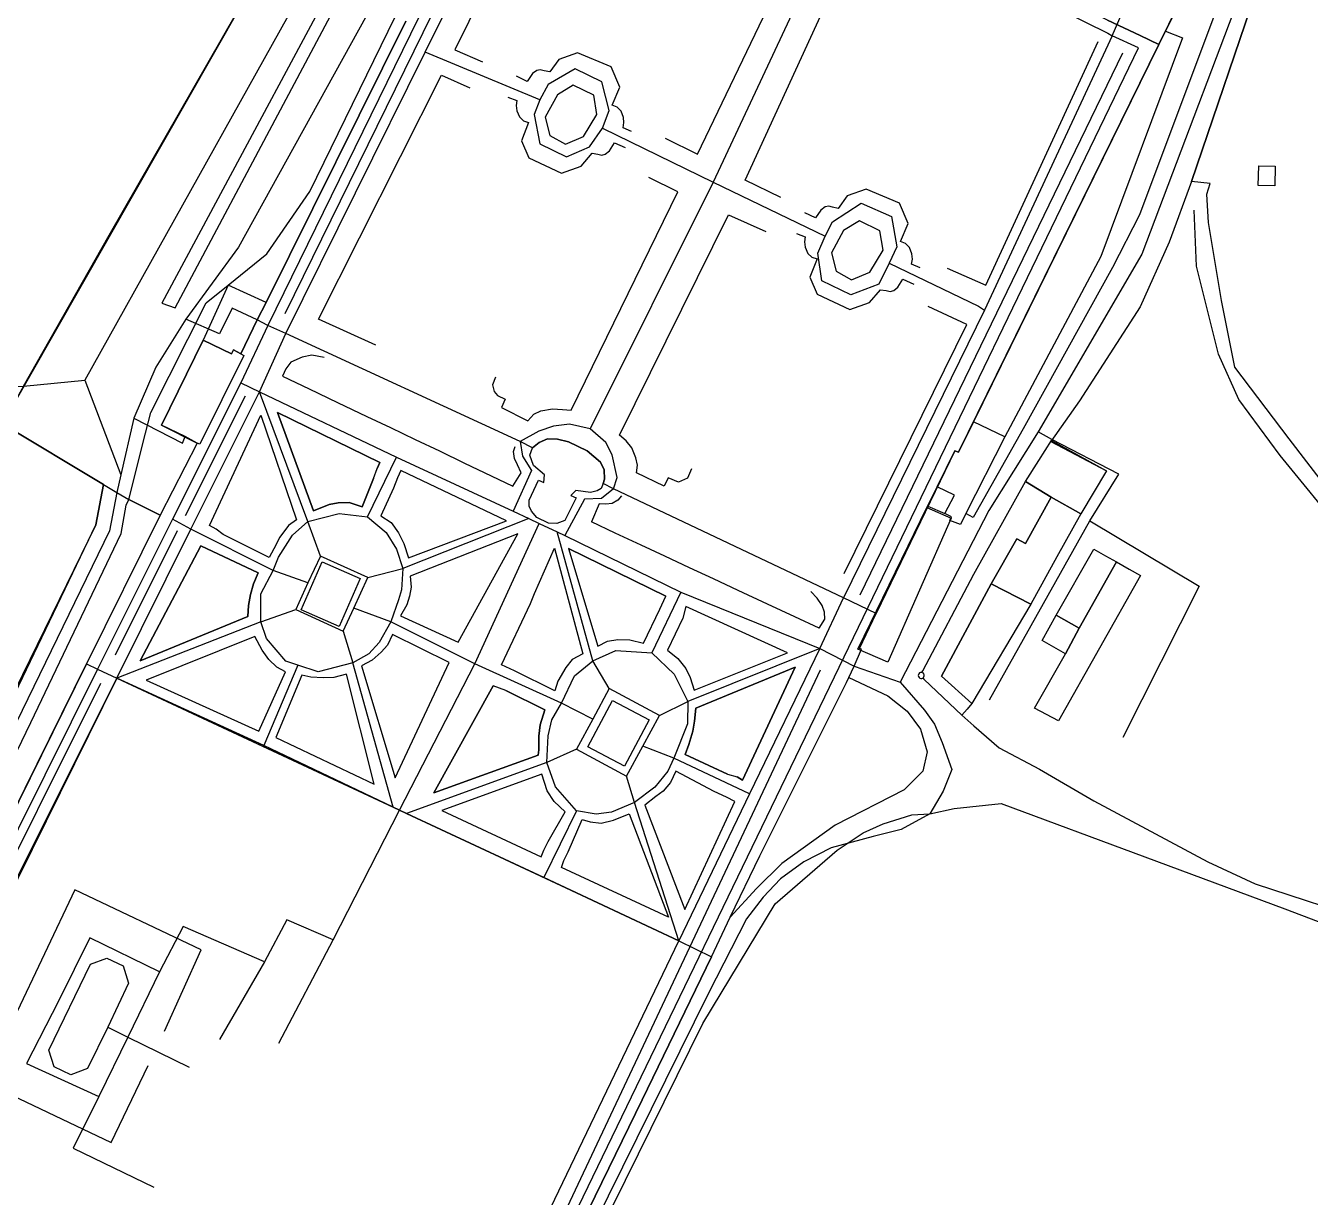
# Model space of a CAD drawing. Header units: millimetres. Extents: x 2635158 to 2636580, y 5834609 to 5836244.
# Drawn here: x 2635304.8 to 2635598.2, y 5834821.5 to 5835089.3 of the extents above; entities that cross this region are included whole.
import ezdxf

# ---------------------------------------------------------------- set-up
doc = ezdxf.new("R2010")
doc.units = ezdxf.units.MM
for name, color, linetype in [('IRT_OpenStreetMap_Vector geometry_amenity_fountain', 44, 'Continuous'), ('IRT_OpenStreetMap_Vector geometry_amenity_parking', 44, 'Continuous'), ('IRT_OpenStreetMap_Vector geometry_barrier_city_wall', 90, 'Continuous'), ('IRT_OpenStreetMap_Vector geometry_barrier_fence', 90, 'Continuous'), ('IRT_OpenStreetMap_Vector geometry_barrier_hedge', 90, 'Continuous'), ('IRT_OpenStreetMap_Vector geometry_barrier_retaining_wall', 90, 'Continuous'), ('IRT_OpenStreetMap_Vector geometry_barrier_wall', 90, 'Continuous'), ('IRT_OpenStreetMap_Vector geometry_boundary_protected_area', 100, 'Continuous'), ('IRT_OpenStreetMap_Vector geometry_building_greenhouse', 10, 'Continuous'), ('IRT_OpenStreetMap_Vector geometry_building_residential', 10, 'Continuous'), ('IRT_OpenStreetMap_Vector geometry_building_yes', 10, 'Continuous'), ('IRT_OpenStreetMap_Vector geometry_highway_path', 220, 'Continuous'), ('IRT_OpenStreetMap_Vector geometry_highway_residential', 220, 'Continuous'), ('IRT_OpenStreetMap_Vector geometry_highway_service', 220, 'Continuous'), ('IRT_OpenStreetMap_Vector geometry_highway_steps', 220, 'Continuous'), ('IRT_OpenStreetMap_Vector geometry_highway_unclassified', 220, 'Continuous'), ('IRT_OpenStreetMap_Vector geometry_historic_wayside_shrine', 20, 'Continuous'), ('IRT_OpenStreetMap_Vector geometry_landuse_forest', 60, 'Continuous'), ('IRT_OpenStreetMap_Vector geometry_landuse_grass', 60, 'Continuous'), ('IRT_OpenStreetMap_Vector geometry_leisure_garden', 82, 'Continuous'), ('IRT_OpenStreetMap_Vector geometry_leisure_outdoor_seating', 82, 'Continuous'), ('IRT_OpenStreetMap_Vector geometry_natural_grassland', 72, 'Continuous'), ('IRT_OpenStreetMap_Vector geometry_unknown', 7, 'Continuous')]:
    doc.layers.add(name, color=color, linetype=linetype)
doc.layers.add('IRT_OpenStreetMap_Vector geometry_highway_footway', color=220, linetype='Continuous', lineweight=30)

msp = doc.modelspace()

# ---------------------------------------------------------------- linework, layer by layer
at = {"layer": 'IRT_OpenStreetMap_Vector geometry_amenity_fountain'}
msp.add_lwpolyline([(2635428.74, 5834994.12), (2635432.99, 5834992.13), (2635436.06, 5834989.48), (2635436.86, 5834987.72), (2635437, 5834985.66), (2635436.63, 5834984.67), (2635436.18, 5834983.5), (2635435.32, 5834982.97), (2635433.78, 5834982.54), (2635430.45, 5834983.07), (2635429.31, 5834981.87), (2635430.47, 5834981.36), (2635427.92, 5834976.14), (2635426.1, 5834975.48), (2635424.2, 5834975.55), (2635421.48, 5834976.88), (2635420.29, 5834978.29), (2635419.77, 5834979.45), (2635419.8, 5834980.8), (2635421.89, 5834985.42), (2635423.11, 5834984.85), (2635423.27, 5834986.6), (2635420.72, 5834988.73), (2635419.95, 5834991.1), (2635420.52, 5834992.78), (2635422.03, 5834994.02), (2635423.94, 5834994.83), (2635426.22, 5834994.74), (2635428.74, 5834994.12)], dxfattribs=at)
at = {"layer": 'IRT_OpenStreetMap_Vector geometry_amenity_parking'}
msp.add_lwpolyline([(2635299.47, 5834998.28), (2635322.51, 5834984.37), (2635325.61, 5834982.56), (2635328.36, 5834980.99), (2635332.13, 5834996.17), (2635333.39, 5835000.84), (2635346, 5835025.92), (2635351.03, 5835029.99), (2635359.87, 5835037.14), (2635369.64, 5835051.36), (2635413.63, 5835141.36), (2635411.95, 5835142.09), (2635399.88, 5835140.55), (2635375.29, 5835127.95), (2635365.75, 5835114.65), (2635323.82, 5835041.41), (2635304.25, 5835006.9), (2635299.47, 5834998.28)], dxfattribs=at)
at = {"layer": 'IRT_OpenStreetMap_Vector geometry_barrier_city_wall'}
for points in [[(2635495.23, 5834946.96), (2635499.04, 5834954.92), (2635510.68, 5834979.21), (2635512.97, 5834983.88), (2635517, 5834992.11), (2635517.83, 5834991.76), (2635521.26, 5834998.73), (2635563.61, 5835084.94), (2635565.11, 5835088.03), (2635579.56, 5835117.57), (2635587.92, 5835134.65), (2635584.2, 5835137.38), (2635583.83, 5835136.93), (2635546.46, 5835163.22), (2635511.32, 5835174.64), (2635493.84, 5835179.33)], [(2635391.6, 5835090.29), (2635359.66, 5835026.03), (2635357.65, 5835022), (2635353.93, 5835014.27), (2635354.61, 5835013.85), (2635344.54, 5834993.61), (2635343.97, 5834993.84), (2635335.45, 5834977.36), (2635318.69, 5834943.4), (2635189.88, 5834682.18)], [(2635352.88, 5834613.55), (2635354.75, 5834620.18), (2635360.79, 5834639.96), (2635377.49, 5834689.59), (2635374.32, 5834690.9), (2635371.66, 5834692.01), (2635388.55, 5834726.84), (2635428.72, 5834809.31), (2635445.59, 5834843.76), (2635461.43, 5834876.44), (2635465.69, 5834885.51), (2635472.45, 5834899.52), (2635492.22, 5834939.18), (2635492.77, 5834940.28), (2635493.99, 5834942.92), (2635495.7, 5834946.74), (2635495.23, 5834946.96)]]:
    msp.add_lwpolyline(points, dxfattribs=at)
at = {"layer": 'IRT_OpenStreetMap_Vector geometry_barrier_fence'}
for points in [[(2635372.91, 5835013.44), (2635370.1, 5835013.93), (2635367.92, 5835013.47), (2635365.33, 5835012.38), (2635364.17, 5835010.87), (2635363.4, 5835009.19), (2635369.49, 5835006.28), (2635375.97, 5835003.18), (2635382.69, 5834999.98), (2635388.07, 5834997.4), (2635393.74, 5834994.69), (2635399.25, 5834992.06), (2635405.02, 5834989.31), (2635411.11, 5834986.4), (2635416.05, 5834984.04), (2635417.92, 5834987.09)], [(2635417.92, 5834987.09), (2635417.13, 5834988.89), (2635416.39, 5834990.38), (2635416.16, 5834991.98), (2635416.6, 5834993.07)], [(2635440.88, 5834981.81), (2635439.98, 5834980.8), (2635438.72, 5834980.09), (2635437.25, 5834979.9), (2635435.73, 5834979.97), (2635433.97, 5834975.85)], [(2635486.02, 5834951.56), (2635480.41, 5834954.18), (2635474.17, 5834957.09), (2635467.48, 5834960.21), (2635461.85, 5834962.84), (2635456.41, 5834965.38), (2635450.73, 5834968.03), (2635445.37, 5834970.53), (2635439.43, 5834973.3), (2635433.97, 5834975.85)], [(2635486.02, 5834951.56), (2635487.33, 5834953.66), (2635487.25, 5834955.21), (2635486.69, 5834956.77), (2635485.54, 5834958.43), (2635484.1, 5834959.96)]]:
    msp.add_lwpolyline(points, dxfattribs=at)
at = {"layer": 'IRT_OpenStreetMap_Vector geometry_barrier_hedge'}
for points in [[(2635424.96, 5835147.73), (2635363.99, 5835023.44)], [(2635431.85, 5835142.65), (2635402.77, 5835083.74), (2635409.12, 5835081.02)], [(2635450.85, 5835063.52), (2635458.24, 5835059.89), (2635483.58, 5835112.72), (2635481.71, 5835113.95), (2635481, 5835116.13), (2635481.1, 5835119.1)], [(2635477.25, 5835050), (2635469.11, 5835053.97), (2635493.57, 5835107.25), (2635496.23, 5835107.05), (2635498.41, 5835108.25), (2635500.19, 5835110.06)], [(2635515.24, 5835033.81), (2635524.1, 5835029.99), (2635549.72, 5835085.63)], [(2635443.17, 5835065.1), (2635441.2, 5835065.91), (2635441.41, 5835067.1), (2635441.3, 5835068.28), (2635440.76, 5835069.73), (2635439.87, 5835070.62), (2635438.7, 5835071.07), (2635440.49, 5835075.17), (2635438.48, 5835079.83), (2635430.82, 5835083.02), (2635426.52, 5835081.52), (2635424.49, 5835078.68), (2635423.17, 5835078.95), (2635422.3, 5835079.18), (2635421.49, 5835078.98), (2635420.53, 5835078.29), (2635419.31, 5835076.5), (2635416.86, 5835077.68)], [(2635555.29, 5835082.96), (2635495.29, 5834959.15)], [(2635384.77, 5835016.23), (2635371.65, 5835022.16), (2635399.78, 5835077.98), (2635406.21, 5835075.06)], [(2635426.22, 5835073.47), (2635423.42, 5835068.34), (2635424.5, 5835064.18), (2635428.05, 5835062.19), (2635432.17, 5835063.93), (2635435.24, 5835068.95), (2635434.5, 5835073.37), (2635429.81, 5835075.66), (2635426.22, 5835073.47)], [(2635414.93, 5835072.93), (2635416.93, 5835072.19), (2635416.76, 5835071), (2635416.92, 5835069.82), (2635417.53, 5835068.39), (2635418.45, 5835067.54), (2635419.63, 5835067.14), (2635418.01, 5835062.96), (2635419.67, 5835059.04), (2635427.13, 5835055.55), (2635431.65, 5835057.14), (2635434.13, 5835060.09), (2635435.47, 5835059.87), (2635436.34, 5835059.68), (2635437.15, 5835059.9), (2635438.08, 5835060.64), (2635439.22, 5835062.48), (2635441.71, 5835061.39)], [(2635453.7, 5835051.29), (2635447.07, 5835054.55)], [(2635509.04, 5835033.93), (2635507.07, 5835034.74), (2635507.29, 5835035.93), (2635507.18, 5835037.11), (2635506.63, 5835038.56), (2635505.74, 5835039.45), (2635504.57, 5835039.9), (2635506.36, 5835044.01), (2635504.34, 5835048.67), (2635496.7, 5835051.86), (2635492.4, 5835050.36), (2635490.37, 5835047.51), (2635489.04, 5835047.78), (2635488.18, 5835048.01), (2635487.36, 5835047.82), (2635486.4, 5835047.12), (2635485.18, 5835045.33), (2635482.74, 5835046.52)], [(2635412.08, 5835008.93), (2635411.36, 5835007.17), (2635411.77, 5835005.65), (2635412.5, 5835004.72), (2635414.32, 5835003.91), (2635413.44, 5835001.97), (2635419.45, 5834998.99), (2635420.84, 5835000.48), (2635422.44, 5835001.26), (2635425.07, 5835001.7), (2635427.4, 5835001.56), (2635429.39, 5835001.39), (2635453.7, 5835051.29)], [(2635456.84, 5834987.99), (2635455.95, 5834985.82), (2635453.84, 5834984.93), (2635451.49, 5834985.96), (2635450.62, 5834984.01), (2635444.25, 5834987.06), (2635444.5, 5834988.86), (2635444.15, 5834990.51), (2635443.18, 5834992.8), (2635441.93, 5834994.41), (2635440.38, 5834995.67), (2635465.28, 5835046.06)], [(2635465.28, 5835046.06), (2635473.79, 5835042.24)], [(2635491.59, 5835042.43), (2635488.79, 5835037.31), (2635489.86, 5835033.14), (2635493.41, 5835031.15), (2635497.54, 5835032.9), (2635500.61, 5835037.92), (2635499.87, 5835042.34), (2635495.18, 5835044.62), (2635491.59, 5835042.43)], [(2635480.8, 5835041.76), (2635482.81, 5835041.03), (2635482.63, 5835039.83), (2635482.79, 5835038.66), (2635483.4, 5835037.22), (2635484.32, 5835036.37), (2635485.51, 5835035.97), (2635483.88, 5835031.8), (2635485.53, 5835027.89), (2635493, 5835024.39), (2635497.53, 5835025.97), (2635500, 5835028.92), (2635501.34, 5835028.7), (2635502.21, 5835028.51), (2635503.02, 5835028.73), (2635503.95, 5835029.47), (2635505.1, 5835031.31), (2635507.59, 5835030.22)], [(2635491.7, 5834964.06), (2635519.76, 5835020.98), (2635510.88, 5835025.11)], [(2635354.9, 5835004.62), (2635341.16, 5834977.28)], [(2635348.24, 5834974.2), (2635346.75, 5834975.02), (2635358.46, 5835000.24), (2635366.64, 5834976.34), (2635364.83, 5834975.01), (2635362.79, 5834972.36), (2635361.41, 5834969.74), (2635360.35, 5834967.71), (2635349.89, 5834972.97)], [(2635384.21, 5834985.79), (2635381.65, 5834979.3), (2635378.64, 5834980.29), (2635376.17, 5834980.25), (2635374.09, 5834979.82), (2635370.51, 5834978.42), (2635362.27, 5835000.85), (2635385.62, 5834989.42), (2635385.06, 5834988.07)], [(2635388.78, 5834983.55), (2635385.9, 5834977.27), (2635388.27, 5834975.69), (2635389.93, 5834973.34), (2635391.17, 5834970.95), (2635392.22, 5834967.67), (2635414.62, 5834976.12), (2635390.44, 5834987.63), (2635389.68, 5834985.96)], [(2635339.34, 5834973.78), (2635325.19, 5834945.41)], [(2635390.4, 5834954.39), (2635403.57, 5834948.37), (2635417.16, 5834973.13), (2635392.58, 5834963.42), (2635392.83, 5834960.94), (2635392.47, 5834958.87), (2635391.82, 5834956.9), (2635390.4, 5834954.39)], [(2635355.53, 5834954.21), (2635330.88, 5834944.13), (2635344.74, 5834970.38), (2635357.86, 5834964.2), (2635356.77, 5834961.71), (2635356.09, 5834959.3), (2635355.69, 5834956.76), (2635355.53, 5834954.21)], [(2635421, 5834959.49), (2635425.54, 5834969.86), (2635432.03, 5834945.69), (2635429.62, 5834944.44), (2635428.15, 5834942.59), (2635426.31, 5834939.45), (2635425.65, 5834937.26), (2635416.4, 5834941.79)], [(2635428.74, 5834969.75), (2635450.97, 5834958.87)], [(2635428.74, 5834969.75), (2635435.45, 5834947.48), (2635437.68, 5834948.64), (2635440.03, 5834948.96), (2635442.76, 5834948.88), (2635445.89, 5834948.17), (2635449.61, 5834955.94)], [(2635413.42, 5834943.23), (2635420.08, 5834957.23)], [(2635454.88, 5834953.88), (2635451.33, 5834946.53), (2635453.72, 5834944.61), (2635455.57, 5834942.36), (2635456.55, 5834940.3), (2635457.44, 5834937.4), (2635478.78, 5834945.97), (2635455.56, 5834956.54)], [(2635332.31, 5834939.67), (2635358.02, 5834928.01), (2635364.12, 5834941.63), (2635362.1, 5834942.68), (2635360.34, 5834944.42), (2635358.76, 5834946.57), (2635357.09, 5834949.7), (2635332.31, 5834939.67)], [(2635389.14, 5834917.39), (2635401.53, 5834943.7), (2635388.53, 5834950.15), (2635387.44, 5834947.66), (2635385.94, 5834946.12), (2635383.91, 5834944.25), (2635381.5, 5834943), (2635389.14, 5834917.39)], [(2635378.01, 5834941.08), (2635375.17, 5834940.33), (2635372.74, 5834940.21), (2635369.86, 5834940.34), (2635367.84, 5834940.84), (2635361.89, 5834926.61), (2635384.38, 5834915.95), (2635378.01, 5834941.08)], [(2635486.22, 5834942), (2635427.17, 5834816.51)], [(2635465.1, 5834918.23), (2635455.41, 5834922.69), (2635456.26, 5834924.96), (2635457.12, 5834928.03), (2635457.5, 5834930.33), (2635457.82, 5834933.29), (2635480.52, 5834942.65), (2635468.5, 5834916.85), (2635467.29, 5834917.58)], [(2635321.89, 5834938.94), (2635292.95, 5834881.01)], [(2635414.44, 5834937.35), (2635423.32, 5834932.89), (2635422.26, 5834929.52), (2635422, 5834926.93), (2635421.98, 5834923.76), (2635421.81, 5834922.57), (2635398, 5834913.97), (2635411.52, 5834938.38)], [(2635424.07, 5834902.8), (2635427.96, 5834909.62), (2635425.5, 5834911.96), (2635423.89, 5834914.44), (2635422.64, 5834918.19), (2635399.83, 5834909.9), (2635422.49, 5834899.32), (2635423.1, 5834900.81)], [(2635462.04, 5834914.23), (2635453.3, 5834918.88), (2635452.01, 5834916.31), (2635450.35, 5834914.36), (2635448.73, 5834913.11), (2635446.18, 5834911.14), (2635455.32, 5834887.31), (2635466.74, 5834911.93), (2635464.84, 5834912.95)], [(2635428.67, 5834900.46), (2635431.86, 5834907.89), (2635433.68, 5834907.31), (2635436.18, 5834907.01), (2635439.06, 5834907.67), (2635442.61, 5834909.17), (2635451.6, 5834885.5), (2635427.13, 5834896.89), (2635427.7, 5834898.48)]]:
    msp.add_lwpolyline(points, dxfattribs=at)
at = {"layer": 'IRT_OpenStreetMap_Vector geometry_barrier_retaining_wall'}
msp.add_lwpolyline([(2635336.5, 5834859.46), (2635344.85, 5834878.07), (2635316.02, 5834891.77), (2635295.1, 5834847.91), (2635324.33, 5834834.07), (2635332.73, 5834851.64)], dxfattribs=at)
at = {"layer": 'IRT_OpenStreetMap_Vector geometry_barrier_wall'}
for points in [[(2635597.95, 5835144.85), (2635596.05, 5835132.13), (2635592.38, 5835113.23), (2635590.96, 5835110.89), (2635590.18, 5835104.04), (2635591.55, 5835100.81), (2635586.96, 5835100.48), (2635571.01, 5835053.63), (2635565.97, 5835039.78), (2635559.29, 5835025), (2635545.43, 5835003.55), (2635538.95, 5834994.22)], [(2635606.99, 5834977.09), (2635593.38, 5834994.85), (2635580.93, 5835011.24), (2635577.92, 5835026.42), (2635574.9, 5835044.26), (2635574.55, 5835050.74), (2635575.31, 5835053.19), (2635571.01, 5835053.63), (2635586.96, 5835100.48), (2635591.55, 5835100.81), (2635590.18, 5835104.04), (2635590.96, 5835110.89), (2635592.38, 5835113.23), (2635596.05, 5835132.13), (2635597.95, 5835144.85), (2635603.4, 5835141.84)], [(2635565.11, 5835088.03), (2635568.96, 5835086.49), (2635550.37, 5835036.53), (2635528.43, 5834995.28), (2635519.49, 5834977.8), (2635518.29, 5834975.25), (2635515.83, 5834976.17)], [(2635559.31, 5835087.02), (2635563.61, 5835084.94)], [(2635528.43, 5834995.28), (2635521.26, 5834998.73)]]:
    msp.add_lwpolyline(points, dxfattribs=at)
at = {"layer": 'IRT_OpenStreetMap_Vector geometry_boundary_protected_area'}
for points in [[(2635427.45, 5835244.31), (2635438.64, 5835231.7), (2635449.03, 5835215.77), (2635443.93, 5835209.89), (2635441.85, 5835210.85), (2635434.65, 5835194.09), (2635419.54, 5835164.18), (2635413.22, 5835154.82), (2635404.74, 5835144.51), (2635399.88, 5835140.55), (2635375.29, 5835127.95), (2635365.75, 5835114.65), (2635299.47, 5834998.28), (2635322.51, 5834984.37), (2635320.78, 5834975.18), (2635256.96, 5834844.76), (2635198.13, 5834722.82), (2635180.04, 5834678.7), (2635161.27, 5834640.9)], [(2635355.91, 5834613.55), (2635364.29, 5834642.51), (2635386.97, 5834711.21), (2635399.38, 5834737.92), (2635432.92, 5834807.56), (2635459.46, 5834861.24), (2635475.99, 5834888.56), (2635490.15, 5834900.85), (2635496.03, 5834904.83), (2635500.63, 5834906.86), (2635507.19, 5834908.9), (2635511.27, 5834909.12), (2635516.85, 5834910.37), (2635527.6, 5834911.53), (2635560.35, 5834899.3), (2635592.38, 5834887.42), (2635622.2, 5834876.1)]]:
    msp.add_lwpolyline(points, dxfattribs=at)
at = {"layer": 'IRT_OpenStreetMap_Vector geometry_building_greenhouse'}
for points in [[(2635548.75, 5834969.64), (2635551.41, 5834968.12), (2635553.92, 5834966.71), (2635545.39, 5834951.59), (2635540.16, 5834954.52), (2635548.75, 5834969.64)], [(2635553.92, 5834966.71), (2635556.8, 5834965.07), (2635559.38, 5834963.61), (2635540.67, 5834930.37), (2635535.16, 5834933.33), (2635542.23, 5834945.74), (2635545.39, 5834951.59), (2635553.92, 5834966.71)], [(2635525.25, 5834961.73), (2635534.33, 5834957.05), (2635520.87, 5834934.33), (2635513.95, 5834940.61), (2635525.25, 5834961.73)]]:
    msp.add_lwpolyline(points, dxfattribs=at)
at = {"layer": 'IRT_OpenStreetMap_Vector geometry_building_residential'}
for points in [[(2635352.23, 5835015.21), (2635353.93, 5835014.27), (2635354.61, 5835013.85), (2635344.54, 5834993.61), (2635343.97, 5834993.84), (2635341.22, 5834995.38), (2635335.81, 5834997.99), (2635345.29, 5835017.42), (2635351.77, 5835014.26), (2635352.23, 5835015.21)], [(2635533.1, 5834985.07), (2635536.15, 5834989.86), (2635539.1, 5834994.49), (2635551.6, 5834987.52), (2635545.8, 5834977.73), (2635538.98, 5834981.51), (2635533.1, 5834985.07)], [(2635494.87, 5834946.79), (2635510.58, 5834979.16), (2635516.17, 5834976.69), (2635501.7, 5834943.81), (2635494.87, 5834946.79)]]:
    msp.add_lwpolyline(points, dxfattribs=at)
at = {"layer": 'IRT_OpenStreetMap_Vector geometry_building_yes'}
for points in [[(2635586.39, 5835057.26), (2635590.16, 5835057.17), (2635590.04, 5835052.63), (2635586.27, 5835052.73), (2635586.39, 5835057.26)], [(2635533.1, 5834985.07), (2635538.98, 5834981.51), (2635533.11, 5834970.95), (2635531.18, 5834972.01), (2635525.25, 5834961.73), (2635513.95, 5834940.61), (2635520.87, 5834934.33), (2635519.8, 5834933.04), (2635518.55, 5834931.71), (2635509.98, 5834939.82), (2635509.63, 5834940.16), (2635509.81, 5834940.29), (2635509.94, 5834940.45), (2635510.01, 5834940.66), (2635510, 5834940.88), (2635509.93, 5834941.09), (2635509.8, 5834941.26), (2635509.62, 5834941.38), (2635509.43, 5834941.43), (2635509.66, 5834941.82), (2635521.29, 5834963.94), (2635533.1, 5834985.07)], [(2635516.91, 5834981.97), (2635512.97, 5834983.88), (2635510.8, 5834979.49), (2635514.68, 5834977.79), (2635516.91, 5834981.97)], [(2635538.98, 5834981.51), (2635545.8, 5834977.73), (2635540.32, 5834967.84), (2635534.33, 5834957.05), (2635525.25, 5834961.73), (2635531.18, 5834972.01), (2635533.11, 5834970.95), (2635538.98, 5834981.51)], [(2635540.16, 5834954.52), (2635545.39, 5834951.59), (2635542.23, 5834945.74), (2635536.9, 5834948.75), (2635540.16, 5834954.52)], [(2635310.07, 5834855.17), (2635319.55, 5834874.79), (2635323.32, 5834876.14), (2635327.05, 5834874.4), (2635328.28, 5834870.46), (2635323.5, 5834860.38), (2635318.86, 5834850.96), (2635315.09, 5834849.51), (2635311.29, 5834851.33), (2635310.07, 5834855.17)]]:
    msp.add_lwpolyline(points, dxfattribs=at)
at = {"layer": 'IRT_OpenStreetMap_Vector geometry_highway_footway'}
for points in [[(2635428.06, 5835148), (2635423.45, 5835150.25), (2635360.07, 5835020.73)], [(2635358.2, 5835005.59), (2635364.17, 5835018.9), (2635396.04, 5835083.16), (2635428.06, 5835148), (2635491.66, 5835117.3), (2635461.82, 5835053.48), (2635433.71, 5834997.15)], [(2635491.66, 5835117.3), (2635551.96, 5835087.53), (2635552.93, 5835086.95), (2635523.76, 5835024.24), (2635491.53, 5834958.47)], [(2635331.53, 5834613.55), (2635426.61, 5834810.3), (2635558.95, 5835084.2), (2635552.93, 5835086.95), (2635556.96, 5835096.29)], [(2635422.22, 5835072.28), (2635396.04, 5835083.16)], [(2635422.17, 5835062.23), (2635428.3, 5835059.29), (2635433.53, 5835061.57), (2635436.48, 5835065.83), (2635438.01, 5835069.89), (2635436.33, 5835076.4), (2635430.28, 5835079.38), (2635424.12, 5835075.83), (2635422.22, 5835072.28), (2635420.92, 5835068.93), (2635422.17, 5835062.23)], [(2635436.48, 5835065.83), (2635461.82, 5835053.48)], [(2635461.82, 5835053.48), (2635487.4, 5835041.16)], [(2635485.69, 5835037.25), (2635487.4, 5835041.16), (2635489.07, 5835044.46), (2635495.6, 5835048.73), (2635502.5, 5835045.65), (2635503.72, 5835038.75), (2635501.97, 5835035.01), (2635499.64, 5835030.19), (2635493.24, 5835027.73), (2635486.6, 5835030.95), (2635485.69, 5835037.25)], [(2635501.97, 5835035.01), (2635522.42, 5835025.19), (2635523.76, 5835024.24)], [(2635360.07, 5835020.73), (2635357.65, 5835022), (2635351.96, 5835024.68), (2635349, 5835018.84), (2635341.35, 5835022.2)], [(2635486.19, 5834946.91), (2635491.53, 5834958.47), (2635439.03, 5834983.44), (2635439.86, 5834985.98), (2635438.75, 5834991.19), (2635437.26, 5834994), (2635433.71, 5834997.15), (2635428.95, 5834998.2), (2635425.32, 5834997.77), (2635422, 5834996.58), (2635417.69, 5834994.2), (2635364.17, 5835018.9), (2635360.07, 5835020.73), (2635353.93, 5835007.64), (2635358.2, 5835005.59), (2635389.44, 5834990.63), (2635416.14, 5834978.29), (2635419.68, 5834976.62), (2635422.06, 5834975.5), (2635426.15, 5834973.55), (2635427.92, 5834972.76), (2635454.41, 5834959.8), (2635486.19, 5834946.91)], [(2635353.93, 5835007.64), (2635338.34, 5834976.48), (2635321.16, 5834942.24), (2635325.58, 5834940.18)], [(2635486.19, 5834946.91), (2635470.1, 5834913.74), (2635453.98, 5834880.09), (2635423.08, 5834894.58), (2635391.77, 5834909.22), (2635390.12, 5834910), (2635388.67, 5834910.68), (2635359.15, 5834924.73), (2635325.58, 5834940.18), (2635342.48, 5834974.21), (2635358.2, 5835005.59)], [(2635329.5, 5834999.56), (2635340.59, 5834993.88), (2635341.22, 5834995.38)], [(2635362.59, 5834856.73), (2635375, 5834880.33), (2635390.12, 5834910), (2635407.34, 5834943.42), (2635422.06, 5834975.5)], [(2635321.16, 5834942.24), (2635206.51, 5834711.47), (2635157.82, 5834611.53), (2635161.98, 5834609.04)], [(2635325.58, 5834940.18), (2635261.2, 5834811.54), (2635195.64, 5834678.74), (2635164.15, 5834613.55)], [(2635375, 5834880.33), (2635364.4, 5834884.93), (2635359.33, 5834875.36), (2635349.01, 5834857.57)], [(2635359.33, 5834875.36), (2635340.75, 5834883.42), (2635335.3, 5834873.03), (2635328.12, 5834858.11), (2635321.5, 5834844.57), (2635315.64, 5834832.72), (2635334.03, 5834823.84)], [(2635335.3, 5834873.03), (2635319.44, 5834880.81), (2635312.27, 5834866.34), (2635304.93, 5834852.08), (2635321.5, 5834844.57)]]:
    msp.add_lwpolyline(points, dxfattribs=at)
at = {"layer": 'IRT_OpenStreetMap_Vector geometry_highway_path'}
for points in [[(2635648.58, 5834888.52), (2635659.08, 5834881.58), (2635675.12, 5834869.86), (2635686.54, 5834881.27), (2635677.62, 5834890.42), (2635669.08, 5834900.85), (2635655.12, 5834916.63), (2635640.03, 5834933.29), (2635620.57, 5834957.42), (2635605.98, 5834973.07), (2635591.29, 5834991), (2635581.89, 5835003.79), (2635577.19, 5835014.16), (2635572.16, 5835034.27), (2635571.68, 5835047.06)], [(2635161.27, 5835007.36), (2635203.01, 5835005.86), (2635304.25, 5835006.9), (2635318.29, 5835008.28)], [(2635369.19, 5834975.96), (2635358.2, 5835005.59)], [(2635524.94, 5834935.21), (2635547.86, 5834976.08), (2635554.42, 5834986.73), (2635539.17, 5834994.72), (2635536.02, 5834996.46)], [(2635382.81, 5834977.02), (2635389.44, 5834990.63)], [(2635369.25, 5834961.9), (2635361.31, 5834964.78), (2635342.48, 5834974.21), (2635338.34, 5834976.48)], [(2635369.19, 5834975.96), (2635376.36, 5834977.76), (2635382.81, 5834977.02), (2635387.14, 5834973.45), (2635389.46, 5834969.61), (2635390.91, 5834965.23), (2635390.64, 5834960.37), (2635389.95, 5834958.06), (2635388.16, 5834953.01), (2635385.5, 5834948.28), (2635383.16, 5834945.71), (2635379.51, 5834943.64), (2635371.55, 5834941.6), (2635366.96, 5834943.13), (2635364.17, 5834944.06), (2635359.78, 5834949.18), (2635358.45, 5834953.03), (2635358.51, 5834959.39), (2635361.31, 5834964.78), (2635362.49, 5834967.83), (2635365.72, 5834972.81), (2635369.19, 5834975.96)], [(2635372.09, 5834968.06), (2635369.19, 5834975.96)], [(2635419.68, 5834976.62), (2635390.91, 5834965.23)], [(2635434.32, 5834944.14), (2635426.15, 5834973.55)], [(2635377.29, 5834950.89), (2635379.71, 5834956.13), (2635382.91, 5834963.12), (2635372.09, 5834968.06), (2635369.25, 5834961.9), (2635366.46, 5834955.83), (2635377.29, 5834950.89)], [(2635382.91, 5834963.12), (2635390.91, 5834965.23)], [(2635454.41, 5834959.8), (2635447.78, 5834945.95)], [(2635358.45, 5834953.03), (2635366.46, 5834955.83)], [(2635434.28, 5834930.81), (2635427.16, 5834934.46), (2635407.34, 5834943.42), (2635388.16, 5834953.01), (2635379.71, 5834956.13)], [(2635358.45, 5834953.03), (2635325.58, 5834940.18)], [(2635377.29, 5834950.89), (2635379.51, 5834943.64)], [(2635447.78, 5834945.95), (2635452.88, 5834941.08), (2635455.99, 5834934.8), (2635455.95, 5834929.75), (2635452.83, 5834921.84), (2635451.4, 5834918.88), (2635448.5, 5834915.24), (2635443.83, 5834911.77), (2635438.59, 5834909.55), (2635435.08, 5834909.06), (2635430.55, 5834909.83), (2635425.75, 5834915.3), (2635423.82, 5834920.91), (2635424.14, 5834926.99), (2635424.97, 5834930.62), (2635427.16, 5834934.46), (2635430.14, 5834940.67), (2635434.32, 5834944.14), (2635439.57, 5834946.46), (2635447.78, 5834945.95)], [(2635486.19, 5834946.91), (2635455.99, 5834934.8)], [(2635366.96, 5834943.13), (2635359.15, 5834924.73)], [(2635388.67, 5834910.68), (2635379.51, 5834943.64)], [(2635438.07, 5834937.8), (2635434.32, 5834944.14)], [(2635442.01, 5834917.74), (2635445.72, 5834924.61), (2635449.53, 5834931.65), (2635438.07, 5834937.8), (2635434.28, 5834930.81), (2635430.55, 5834923.9), (2635442.01, 5834917.74)], [(2635449.53, 5834931.65), (2635455.99, 5834934.8)], [(2635430.55, 5834923.9), (2635423.82, 5834920.91), (2635391.77, 5834909.22)], [(2635470.1, 5834913.74), (2635452.83, 5834921.84), (2635445.72, 5834924.61)], [(2635453.98, 5834880.09), (2635443.83, 5834911.77), (2635442.01, 5834917.74)], [(2635430.55, 5834909.83), (2635423.08, 5834894.58)]]:
    msp.add_lwpolyline(points, dxfattribs=at)
at = {"layer": 'IRT_OpenStreetMap_Vector geometry_highway_residential'}
msp.add_lwpolyline([(2635592.11, 5835145.2), (2635592.72, 5835140.02), (2635593.04, 5835129.21), (2635587.48, 5835110.54), (2635559.67, 5835037.07), (2635536.02, 5834996.46), (2635524.73, 5834978.46), (2635504.51, 5834939.23)], dxfattribs=at)
at = {"layer": 'IRT_OpenStreetMap_Vector geometry_highway_service'}
for points in [[(2635404.61, 5835131.45), (2635379.72, 5835118.49), (2635318.29, 5835008.28), (2635326.47, 5834986.62)], [(2635547.86, 5834976.08), (2635572.79, 5834961.17), (2635555.39, 5834926.61)], [(2635486.19, 5834946.91), (2635493.99, 5834942.92), (2635504.51, 5834939.23)]]:
    msp.add_lwpolyline(points, dxfattribs=at)
at = {"layer": 'IRT_OpenStreetMap_Vector geometry_highway_steps'}
for points in [[(2635417.69, 5834994.2), (2635418.23, 5834990.86), (2635420.29, 5834987.57), (2635416.14, 5834978.29)], [(2635439.03, 5834983.44), (2635436.3, 5834981.22), (2635432.37, 5834981.05), (2635427.92, 5834972.76)], [(2635323.5, 5834860.38), (2635328.12, 5834858.11), (2635342.11, 5834851.24)]]:
    msp.add_lwpolyline(points, dxfattribs=at)
at = {"layer": 'IRT_OpenStreetMap_Vector geometry_highway_unclassified'}
for points in [[(2635411.95, 5835142.09), (2635404.61, 5835131.45), (2635353.39, 5835038.61), (2635341.35, 5835022.2), (2635334.53, 5835011.24), (2635329.5, 5834999.56), (2635326.47, 5834986.62), (2635325.61, 5834982.56), (2635323.9, 5834973.78), (2635202.62, 5834724.37), (2635181.42, 5834675.15), (2635161.27, 5834634.38)], [(2635504.51, 5834939.23), (2635510.08, 5834932.85), (2635512.37, 5834929.65), (2635514.1, 5834925.42), (2635516.32, 5834919.26), (2635514.36, 5834914.29), (2635511.27, 5834909.12), (2635504.72, 5834905.56), (2635498.35, 5834903.94), (2635488.78, 5834901.41), (2635482.5, 5834898.21), (2635477.17, 5834894.32), (2635473.21, 5834890.1), (2635469.42, 5834885.13), (2635460.76, 5834868.16), (2635431.24, 5834808.54), (2635394.09, 5834731.33), (2635386.97, 5834711.21), (2635364.29, 5834642.51), (2635355.91, 5834613.55)]]:
    msp.add_lwpolyline(points, dxfattribs=at)
at = {"layer": 'IRT_OpenStreetMap_Vector geometry_historic_wayside_shrine'}
msp.add_lwpolyline([(2635509.43, 5834940.09), (2635509.63, 5834940.16), (2635509.81, 5834940.29), (2635509.94, 5834940.45), (2635510.01, 5834940.66), (2635510, 5834940.88), (2635509.93, 5834941.09), (2635509.8, 5834941.26), (2635509.62, 5834941.38), (2635509.43, 5834941.43), (2635509.16, 5834941.43), (2635508.95, 5834941.33), (2635508.78, 5834941.17), (2635508.67, 5834940.97), (2635508.65, 5834940.74), (2635508.7, 5834940.51), (2635508.82, 5834940.31), (2635508.99, 5834940.17), (2635509.2, 5834940.09), (2635509.43, 5834940.09)], dxfattribs=at)
at = {"layer": 'IRT_OpenStreetMap_Vector geometry_landuse_forest'}
for points in [[(2635453.98, 5834880.09), (2635325.58, 5834940.18), (2635164.2, 5834613.55)], [(2635326.06, 5834613.55), (2635453.98, 5834880.09)]]:
    msp.add_lwpolyline(points, dxfattribs=at)
at = {"layer": 'IRT_OpenStreetMap_Vector geometry_landuse_grass'}
for points in [[(2635579.56, 5835117.57), (2635587.92, 5835134.65), (2635584.2, 5835137.38), (2635583.83, 5835136.93), (2635546.46, 5835163.22), (2635556.57, 5835159.47), (2635590.67, 5835142.31), (2635590.9, 5835133.25), (2635585.52, 5835116.38), (2635559.15, 5835046.02), (2635553, 5835033.96), (2635532.57, 5834997.1), (2635521.21, 5834976.87), (2635519.49, 5834977.8), (2635518.29, 5834975.25), (2635515.83, 5834976.17), (2635516.21, 5834977.01), (2635514.68, 5834977.79), (2635516.91, 5834981.97), (2635512.97, 5834983.88), (2635517, 5834992.11), (2635517.83, 5834991.76), (2635563.61, 5835084.94), (2635579.56, 5835117.57)], [(2635391.6, 5835090.29), (2635359.66, 5835026.03), (2635357.65, 5835022), (2635353.93, 5835014.27), (2635352.23, 5835015.21), (2635351.77, 5835014.26), (2635345.29, 5835017.42), (2635335.81, 5834997.99), (2635343.97, 5834993.84), (2635335.45, 5834977.36), (2635328.36, 5834980.99), (2635332.13, 5834996.17), (2635333.39, 5835000.84), (2635346, 5835025.92), (2635351.03, 5835029.99), (2635359.87, 5835037.14), (2635369.64, 5835051.36), (2635413.63, 5835141.36)], [(2635335.87, 5835025.82), (2635338.92, 5835024.79), (2635389.63, 5835120.19), (2635387.1, 5835121.45), (2635335.87, 5835025.82)], [(2635349.89, 5834972.97), (2635348.24, 5834974.2), (2635346.75, 5834975.02), (2635358.46, 5835000.24), (2635366.64, 5834976.34), (2635364.83, 5834975.01), (2635362.79, 5834972.36), (2635361.41, 5834969.74), (2635360.35, 5834967.71), (2635349.89, 5834972.97)], [(2635384.21, 5834985.79), (2635385.06, 5834988.07), (2635385.62, 5834989.42), (2635362.27, 5835000.85), (2635370.51, 5834978.42), (2635374.09, 5834979.82), (2635376.17, 5834980.25), (2635378.64, 5834980.29), (2635381.65, 5834979.3), (2635384.21, 5834985.79)], [(2635389.68, 5834985.96), (2635388.78, 5834983.55), (2635385.9, 5834977.27), (2635388.27, 5834975.69), (2635389.93, 5834973.34), (2635391.17, 5834970.95), (2635392.22, 5834967.67), (2635414.62, 5834976.12), (2635390.44, 5834987.63), (2635389.68, 5834985.96)], [(2635327.73, 5834979.71), (2635328.36, 5834980.99), (2635335.45, 5834977.36), (2635318.69, 5834943.4), (2635161.27, 5834624.36)], [(2635161.27, 5834626.8), (2635185.77, 5834675.85), (2635204.05, 5834719.66), (2635229.31, 5834772.37), (2635262.23, 5834839.54), (2635305.93, 5834930), (2635326.6, 5834973.19), (2635327.73, 5834979.71)], [(2635403.57, 5834948.37), (2635417.16, 5834973.13), (2635392.58, 5834963.42), (2635392.83, 5834960.94), (2635392.47, 5834958.87), (2635391.82, 5834956.9), (2635390.4, 5834954.39), (2635403.57, 5834948.37)], [(2635357.86, 5834964.2), (2635344.74, 5834970.38), (2635330.88, 5834944.13), (2635355.53, 5834954.21), (2635355.69, 5834956.76), (2635356.09, 5834959.3), (2635356.77, 5834961.71), (2635357.86, 5834964.2)], [(2635432.03, 5834945.69), (2635429.62, 5834944.44), (2635428.15, 5834942.59), (2635426.31, 5834939.45), (2635425.65, 5834937.26), (2635416.4, 5834941.79), (2635413.42, 5834943.23), (2635420.08, 5834957.23), (2635421, 5834959.49), (2635425.54, 5834969.86), (2635432.03, 5834945.69)], [(2635450.97, 5834958.87), (2635428.74, 5834969.75), (2635435.45, 5834947.48), (2635437.68, 5834948.64), (2635440.03, 5834948.96), (2635442.76, 5834948.88), (2635445.89, 5834948.17), (2635449.61, 5834955.94), (2635450.97, 5834958.87)], [(2635372.45, 5834966.73), (2635381.18, 5834962.96), (2635376.38, 5834951.96), (2635367.66, 5834955.73), (2635372.45, 5834966.73)], [(2635454.88, 5834953.88), (2635451.33, 5834946.53), (2635453.72, 5834944.61), (2635455.57, 5834942.36), (2635456.55, 5834940.3), (2635457.44, 5834937.4), (2635478.78, 5834945.97), (2635455.56, 5834956.54), (2635454.88, 5834953.88)], [(2635364.12, 5834941.63), (2635362.1, 5834942.68), (2635360.34, 5834944.42), (2635358.76, 5834946.57), (2635357.09, 5834949.7), (2635332.31, 5834939.67), (2635358.02, 5834928.01), (2635364.12, 5834941.63)], [(2635401.53, 5834943.7), (2635388.53, 5834950.15), (2635387.44, 5834947.66), (2635385.94, 5834946.12), (2635383.91, 5834944.25), (2635381.5, 5834943), (2635389.14, 5834917.39), (2635401.53, 5834943.7)], [(2635378.01, 5834941.08), (2635375.17, 5834940.33), (2635372.74, 5834940.21), (2635369.86, 5834940.34), (2635367.84, 5834940.84), (2635361.89, 5834926.61), (2635384.38, 5834915.95), (2635378.01, 5834941.08)], [(2635480.52, 5834942.65), (2635457.82, 5834933.29), (2635457.5, 5834930.33), (2635457.12, 5834928.03), (2635456.26, 5834924.96), (2635455.41, 5834922.69), (2635465.1, 5834918.23), (2635467.29, 5834917.58), (2635468.5, 5834916.85), (2635480.52, 5834942.65)], [(2635414.44, 5834937.35), (2635411.52, 5834938.38), (2635398, 5834913.97), (2635421.81, 5834922.57), (2635421.98, 5834923.76), (2635422, 5834926.93), (2635422.26, 5834929.52), (2635423.32, 5834932.89), (2635414.44, 5834937.35)], [(2635438.81, 5834935.07), (2635447.2, 5834930.61), (2635441.53, 5834920.02), (2635433.14, 5834924.49), (2635438.81, 5834935.07)], [(2635427.96, 5834909.62), (2635425.5, 5834911.96), (2635423.89, 5834914.44), (2635422.64, 5834918.19), (2635399.83, 5834909.9), (2635422.49, 5834899.32), (2635423.1, 5834900.81), (2635424.07, 5834902.8), (2635427.96, 5834909.62)], [(2635464.84, 5834912.95), (2635462.04, 5834914.23), (2635453.3, 5834918.88), (2635452.01, 5834916.31), (2635450.35, 5834914.36), (2635448.73, 5834913.11), (2635446.18, 5834911.14), (2635455.32, 5834887.31), (2635466.74, 5834911.93), (2635464.84, 5834912.95)], [(2635427.7, 5834898.48), (2635428.67, 5834900.46), (2635431.86, 5834907.89), (2635433.68, 5834907.31), (2635436.18, 5834907.01), (2635439.06, 5834907.67), (2635442.61, 5834909.17), (2635451.6, 5834885.5), (2635427.13, 5834896.89), (2635427.7, 5834898.48)]]:
    msp.add_lwpolyline(points, dxfattribs=at)
at = {"layer": 'IRT_OpenStreetMap_Vector geometry_leisure_garden'}
for points in [[(2635471.05, 5835170.86), (2635481.92, 5835165.72), (2635530.46, 5835141.82), (2635532.18, 5835141.06), (2635533.96, 5835140.26), (2635579.56, 5835117.57), (2635565.11, 5835088.03), (2635563.61, 5835084.94), (2635559.31, 5835087.02), (2635551.84, 5835090.48), (2635495.76, 5835117.85), (2635489.52, 5835120.86), (2635454.88, 5835137.63), (2635464.54, 5835157.39), (2635466.72, 5835161.91), (2635471.05, 5835170.86)], [(2635551.84, 5835090.48), (2635559.31, 5835087.02), (2635563.61, 5835084.94), (2635521.26, 5834998.73), (2635517.83, 5834991.76), (2635517, 5834992.11), (2635499.04, 5834954.92), (2635491.53, 5834958.47), (2635439.03, 5834983.44), (2635436.63, 5834984.67), (2635437, 5834985.66), (2635436.86, 5834987.72), (2635436.06, 5834989.48), (2635432.99, 5834992.13), (2635428.74, 5834994.12), (2635426.22, 5834994.74), (2635423.94, 5834994.83), (2635422.03, 5834994.02), (2635420.52, 5834992.78), (2635417.69, 5834994.2), (2635364.17, 5835018.9), (2635360.07, 5835020.73), (2635357.65, 5835022), (2635359.66, 5835026.03), (2635391.6, 5835090.29)], [(2635571.01, 5835053.63), (2635565.97, 5835039.78), (2635559.29, 5835025), (2635545.43, 5835003.55), (2635538.95, 5834994.22), (2635551.6, 5834987.52), (2635545.8, 5834977.73), (2635540.32, 5834967.84), (2635534.33, 5834957.05), (2635520.87, 5834934.33), (2635519.8, 5834933.04), (2635518.55, 5834931.71), (2635521.3, 5834929.22), (2635527.11, 5834924.21), (2635536.29, 5834919.32), (2635548.74, 5834912.09), (2635574.74, 5834898.16), (2635585.62, 5834893.15), (2635612.59, 5834884.34)], [(2635606.99, 5834977.09), (2635593.38, 5834994.85), (2635580.93, 5835011.24), (2635577.92, 5835026.42), (2635574.9, 5835044.26), (2635574.55, 5835050.74), (2635575.31, 5835053.19), (2635571.01, 5835053.63)], [(2635161.27, 5834624.4), (2635318.69, 5834943.4)], [(2635318.69, 5834943.4), (2635321.16, 5834942.24), (2635325.58, 5834940.18), (2635388.67, 5834910.68), (2635390.12, 5834910), (2635391.77, 5834909.22), (2635423.08, 5834894.58), (2635453.98, 5834880.09), (2635461.43, 5834876.44), (2635445.59, 5834843.76), (2635428.72, 5834809.31), (2635371.66, 5834692.01), (2635334.13, 5834613.55)]]:
    msp.add_lwpolyline(points, dxfattribs=at)
at = {"layer": 'IRT_OpenStreetMap_Vector geometry_leisure_outdoor_seating'}
msp.add_lwpolyline([(2635357.65, 5835022), (2635359.66, 5835026.03), (2635351.03, 5835029.99), (2635345.29, 5835017.42), (2635351.77, 5835014.26), (2635352.23, 5835015.21), (2635353.93, 5835014.27), (2635357.65, 5835022)], dxfattribs=at)
at = {"layer": 'IRT_OpenStreetMap_Vector geometry_natural_grassland'}
msp.add_lwpolyline([(2635492.77, 5834940.28), (2635501.71, 5834936.08), (2635506.1, 5834932.57), (2635509.14, 5834928.51), (2635510.69, 5834923.34), (2635509.68, 5834918.89), (2635505.38, 5834914.6), (2635489.66, 5834906.52), (2635477.47, 5834897.82), (2635471.71, 5834892.09), (2635465.69, 5834885.51), (2635472.45, 5834899.52), (2635492.22, 5834939.18), (2635492.77, 5834940.28)], dxfattribs=at)
at = {"layer": 'IRT_OpenStreetMap_Vector geometry_unknown'}
for points in [[(2635304.25, 5835006.9), (2635323.82, 5835041.41), (2635365.75, 5835114.65), (2635375.29, 5835127.95), (2635399.88, 5835140.55), (2635386.88, 5835150.93), (2635377.88, 5835158.8), (2635372.7, 5835161.85), (2635367.18, 5835166.05), (2635359.25, 5835172.13), (2635351.56, 5835178.63), (2635343.77, 5835185.24), (2635327.36, 5835201.15), (2635310.97, 5835212.88), (2635294.05, 5835216.56)], [(2635301.43, 5834934.78), (2635320.78, 5834975.18), (2635322.51, 5834984.37), (2635299.47, 5834998.28)]]:
    msp.add_lwpolyline(points, dxfattribs=at)

doc.saveas('drawing.dxf')
